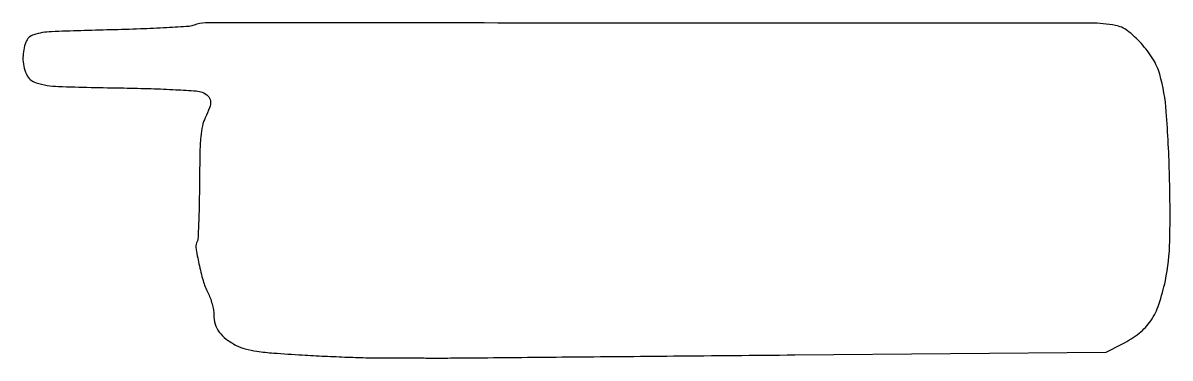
# Model space of a CAD drawing. Extents: x 1 to 369, y 1 to 108.
import ezdxf

# ---------------------------------------------------------------- set-up
doc = ezdxf.new("R2010")
doc.units = 0

msp = doc.modelspace()

# ---------------------------------------------------------------- linework, layer by layer
msp.add_lwpolyline([(55.690396, 107.591197, -0.082223), (54.054115, 107.209435, -0.002361), (46.883271, 106.775691, -0.00472), (38.413641, 106.383668, -0.003224), (28.784569, 106.091197, 0.003396), (9.847352, 105.509515, 0.06752), (4.147493, 104.517401, 0.230559), (1.626207, 102.119281, 0.085746), (0.696204, 97.181352, 0.109496), (1.78649, 91.885519, 0.217691), (4.937379, 89.116732, 0.065079), (12.085229, 87.946553, 0.004272), (33.045926, 87.448592, -0.004062), (41.879779, 87.242432, -0.005696), (49.763308, 86.904407, -0.003508), (56.373803, 86.498941, -0.073895), (58.295926, 86.077589, -0.101665), (60.105039, 84.928303, -0.173205), (60.889958, 83.34086, -0.115032), (60.636949, 81.108629, -0.033259), (59.25, 77.903638, 0.066277), (58.335889, 75.340269, 0.030422), (57.806961, 71.825383, 0.017009), (57.512651, 66.432723, 0.003465), (57.382802, 56.869387, -0.003249), (57.293016, 50.039748, -0.004978), (57.117831, 44.122961, -0.001873), (56.898086, 39.051313, -0.127313), (56.645348, 38.235179, 0.178128), (56.252189, 36.305735, 0.013846), (57.206858, 31.036462, 0.019881), (58.558552, 25.668541, 0.04636), (60.091032, 21.821563, -0.03013), (60.822149, 20.146301, -0.021793), (61.439241, 18.204389, -0.022131), (61.864555, 16.301088, -0.043927), (62, 14.762344, 0.07245), (62.439056, 11.748174, 0.085604), (63.716809, 9.169747, 0.075033), (65.941289, 6.924095, 0.042176), (69.208805, 4.893476, 0.052511), (72.100461, 3.782482, 0.02941), (75.793782, 3.021927, 0.017443), (81.228867, 2.424936, 0.004059), (90.392724, 1.815562, 0.002821), (97.565739, 1.437629, 0.002567), (104.971613, 1.127414, 0.002568), (111.596399, 0.918046, 0.008297), (116, 0.87461, -0.001001), (119.54764, 0.891387, -0.000934), (123.178125, 0.894507, -0.00093), (126.403213, 0.885258, -0.003182), (128.5, 0.862003, 0.003343), (130.569564, 0.839716, 0.001043), (133.675, 0.833514, 0.001042), (137.143796, 0.841051, 0.001151), (140.5, 0.863064, 0.000064), (146.380393, 0.915913, 0.000001), (175.539518, 1.18177, 0.000003), (209.631039, 1.4929, 0.000002), (248.549421, 1.848486), (348.598843, 2.763027), (353.755359, 5.376031, 0.04773), (359.175234, 8.807419, 0.078407), (362.885375, 12.754197, 0.068836), (365.500024, 18.024203, 0.02922), (367.567218, 25.651285, 0.04678), (368.998096, 38.28694, 0.011645), (368.914393, 59.109974, 0.011415), (367.87368, 79.849549, 0.050831), (365.759188, 91.840855, 0.071065), (363.579189, 96.748718, 0.044058), (359.766305, 101.785625, 0.044553), (355.387591, 105.830043, 0.120274), (351.544195, 107.533902, 0.044383), (343.662668, 108.23865, 0.00007), (202.475319, 108.285761, 0.000032), (59.270105, 108.304222, 0.098656)], format="xyb", close=True)

doc.saveas('drawing.dxf')
